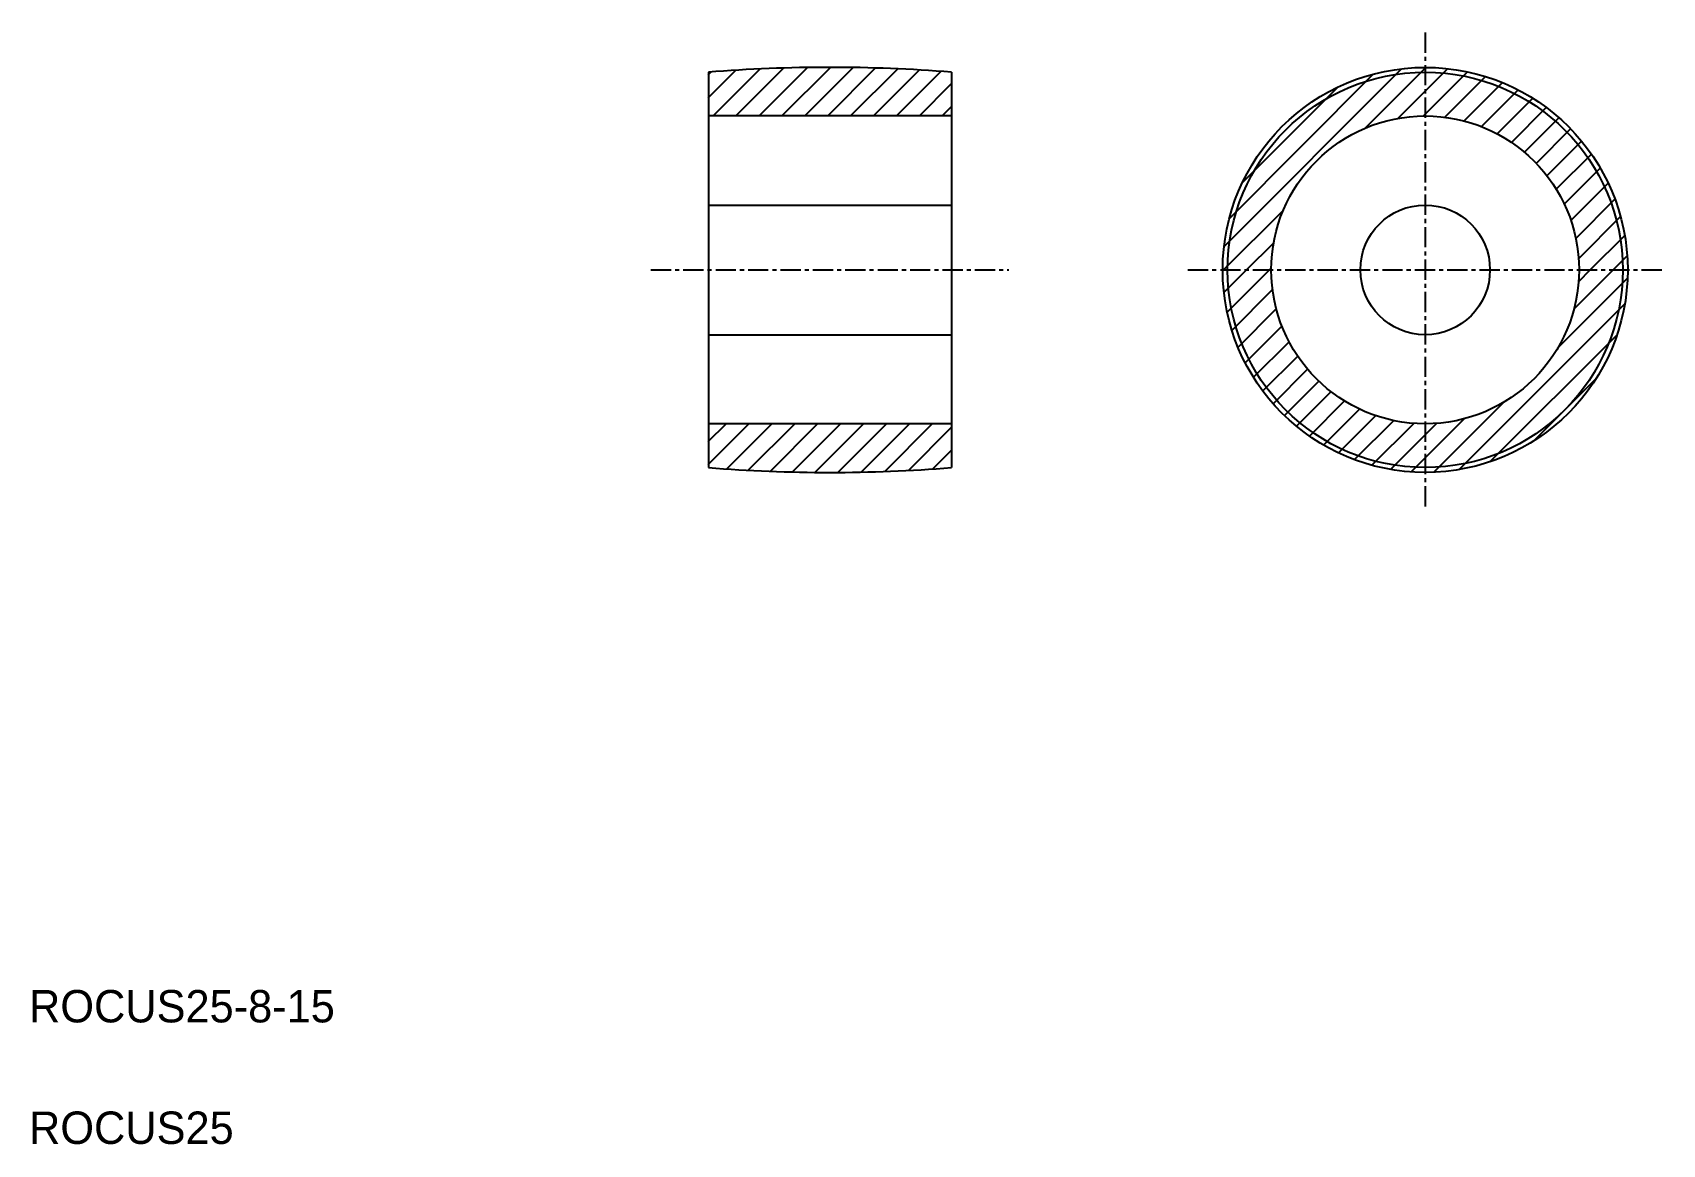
# Model space of a CAD drawing. Extents: x 5 to 106, y 5 to 74.
import ezdxf

# ---------------------------------------------------------------- set-up
doc = ezdxf.new("R2010")
doc.units = 0
doc.linetypes.add('CENTER', pattern=[2, 1.25, -0.25, 0.25, -0.25])
doc.layers.get('0').update_dxf_attribs({"linetype": 'CONTINUOUS'})
doc.layers.add('CENTER', color=1, linetype='CENTER')

# ---------------------------------------------------------------- blocks, each defined once
blk = doc.blocks.new('*X2')
at = {"color": 0, "linetype": 'CONTINUOUS'}
for p, q in [((51.47, 68.44), (54.47, 71.44)), ((91.18, 71.38), (91.24, 71.44)), ((46.93, 69.56), (48.63, 71.26)), ((46.93, 70.97), (47.11, 71.16)), ((47.23, 68.44), (50.13, 71.34)), ((48.64, 68.44), (51.6, 71.4)), ((50.06, 68.44), (53.05, 71.43)), ((52.88, 68.44), (55.87, 71.43)), ((54.3, 68.44), (57.26, 71.4)), ((55.71, 68.44), (58.62, 71.35)), ((57.13, 68.44), (59.96, 71.28)), ((58.54, 68.44), (61.29, 71.19)), ((78.77, 60.38), (89.74, 71.36)), ((79.1, 62.12), (88, 71.03)), ((87.49, 67.7), (91.18, 71.38)), ((91.18, 69.97), (92.58, 71.36)), ((91.18, 68.56), (93.79, 71.17)), ((92.4, 68.36), (94.91, 70.87)), ((93.59, 68.13), (95.95, 70.5)), ((59.96, 68.44), (61.93, 70.42)), ((79.92, 64.36), (85.76, 70.2)), ((89.5, 68.29), (91.18, 69.97)), ((94.65, 67.78), (96.92, 70.05)), ((95.62, 67.34), (97.82, 69.53)), ((61.37, 68.44), (61.93, 69)), ((91.07, 68.44), (91.18, 68.56)), ((96.51, 66.81), (98.66, 68.96)), ((97.31, 66.2), (99.44, 68.33)), ((98.04, 65.51), (100.16, 67.64)), ((98.7, 64.75), (100.83, 66.89)), ((99.27, 63.92), (101.44, 66.08)), ((99.77, 63), (101.99, 65.22)), ((100.18, 61.99), (102.48, 64.29)), ((78.74, 58.94), (82.43, 62.63)), ((100.48, 60.88), (102.9, 63.3)), ((100.66, 59.64), (103.24, 62.23)), ((80.15, 58.94), (81.83, 60.62)), ((101.37, 58.94), (103.5, 61.07)), ((102.78, 58.94), (103.65, 59.81)), ((78.68, 58.88), (78.74, 58.94)), ((78.76, 57.55), (80.15, 58.94)), ((78.96, 56.33), (81.57, 58.94)), ((81.57, 58.94), (81.68, 59.06)), ((99.36, 54.11), (103.67, 58.42)), ((100.37, 56.53), (102.78, 58.94)), ((100.66, 58.23), (101.37, 58.94)), ((79.25, 55.21), (81.76, 57.72)), ((79.63, 54.17), (81.99, 56.54)), ((93.29, 46.62), (103.5, 56.84)), ((80.08, 53.21), (82.34, 55.47)), ((80.59, 52.31), (82.78, 54.5)), ((95.18, 47.1), (103.03, 54.94)), ((81.16, 51.47), (83.32, 53.62)), ((81.8, 50.68), (83.92, 52.81)), ((82.49, 49.96), (84.61, 52.08)), ((83.23, 49.29), (85.37, 51.43)), ((97.89, 48.39), (101.73, 52.23)), ((84.04, 48.68), (86.2, 50.85)), ((84.9, 48.13), (87.12, 50.35)), ((91.71, 46.45), (96.02, 50.76)), ((46.93, 46.93), (49.44, 49.44)), ((46.93, 48.35), (48.03, 49.44)), ((48.07, 46.66), (50.85, 49.44)), ((49.4, 46.58), (52.27, 49.44)), ((50.76, 46.51), (53.68, 49.44)), ((52.13, 46.47), (55.1, 49.44)), ((53.52, 46.45), (56.51, 49.44)), ((54.93, 46.44), (57.93, 49.44)), ((56.36, 46.46), (59.34, 49.44)), ((57.82, 46.5), (60.75, 49.44)), ((85.83, 47.65), (88.13, 49.95)), ((86.82, 47.23), (89.24, 49.64)), ((87.89, 46.88), (90.48, 49.47)), ((91.18, 47.34), (93.59, 49.75)), ((91.18, 48.76), (91.89, 49.47)), ((59.29, 46.57), (61.93, 49.21)), ((89.05, 46.62), (91.18, 48.76)), ((60.8, 46.66), (61.93, 47.79)), ((90.31, 46.47), (91.18, 47.34))]:
    blk.add_line(p, q, dxfattribs=at)

msp = doc.modelspace()

# ---------------------------------------------------------------- linework, layer by layer
at = {"color": 7, "linetype": 'CONTINUOUS'}
for p, q in [((46.933359, 71.140757), (46.933359, 46.740757)), ((61.933359, 71.140757), (61.933359, 46.740757)), ((61.933359, 68.440757), (46.933359, 68.440757)), ((61.933359, 65.040757), (61.933359, 65.040857)), ((46.933359, 62.940757), (61.933359, 62.940757)), ((61.933359, 58.940757), (61.933459, 58.940757)), ((46.933359, 54.940757), (61.933359, 54.940757)), ((61.933359, 49.440757), (46.933359, 49.440757))]:
    msp.add_line(p, q, dxfattribs=at)
for radius in [12.5, 12.2, 9.5, 4]:
    msp.add_circle((91.182995, 58.940757), radius, dxfattribs=at)
for centre, start, end in [((54.433359, -22.459243), 85.41878, 94.58122), ((54.433359, 140.340757), 265.41878, 274.58122)]:
    msp.add_arc(centre, 93.9, start, end, dxfattribs=at)
at = {"layer": 'CENTER', "color": 1, "linetype": 'CENTER'}
for p, q in [((91.182995, 73.58412), (91.182995, 44.297395)), ((43.385325, 58.940757), (65.481394, 58.940757)), ((76.539632, 58.940757), (105.826357, 58.940757))]:
    msp.add_line(p, q, dxfattribs=at)

# ---------------------------------------------------------------- block references
at = {"color": 3, "linetype": 'CONTINUOUS'}
msp.add_blockref('*X2', (0, 0), dxfattribs=at)

# ---------------------------------------------------------------- texts
at = {"color": 7, "linetype": 'CONTINUOUS'}
for s, p in [('ROCUS25-8-15', (5, 12.5)), ('ROCUS25', (5, 5))]:
    msp.add_text(s, height=2, dxfattribs=at).set_placement(p)

doc.saveas('drawing.dxf')
